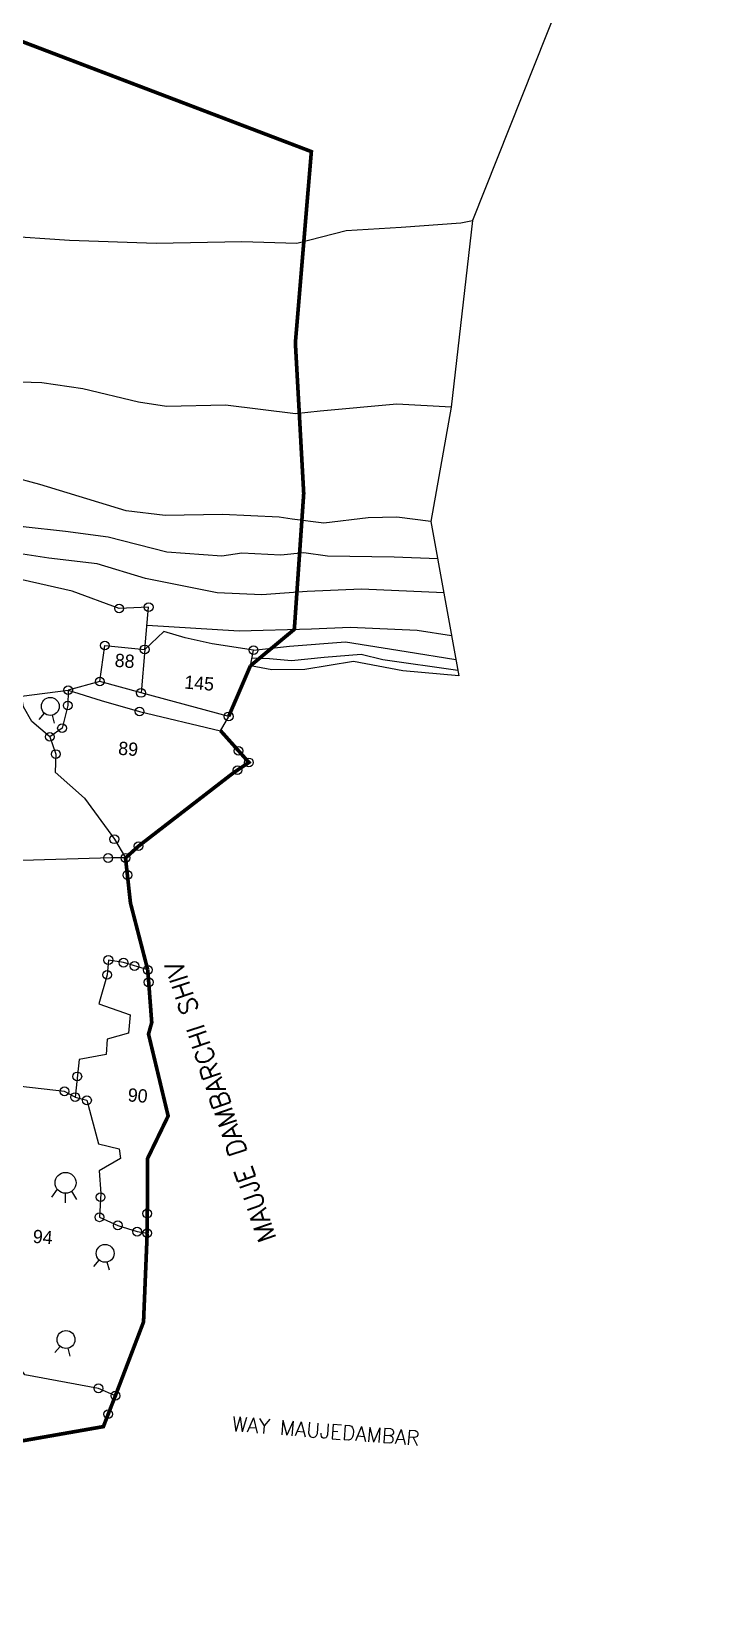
# Model space of a CAD drawing. Header units: metres. Extents: x 293241 to 295390, y 1981182 to 1984334.
# Drawn here: x 294916 to 295388, y 1982426 to 1983506 of the extents above; entities that cross this region are included whole.
import ezdxf

# ---------------------------------------------------------------- set-up
doc = ezdxf.new("R2010")
doc.units = ezdxf.units.M
doc.linetypes.add('DASHDOT', pattern=[1, 0.5, -0.25, 0, -0.25])
for name, color, linetype in [('LINE_WATER', 4, 'Continuous'), ('OFF', 1, 'Continuous'), ('POLY_PARCEL', 6, 'Continuous'), ('POLY_ROAD', 30, 'Continuous'), ('POLY_WATER', 4, 'Continuous'), ('SYM_STONE', 1, 'Continuous'), ('SYM_WELL', 1, 'Continuous'), ('TEXT_MAPOUT', 7, 'Continuous'), ('TEXT_PARCEL', 7, 'Continuous'), ('V_BOUND_LINE', 7, 'Continuous'), ('V_BOUND_STREAM_LINE', 7, 'DASHDOT')]:
    doc.layers.add(name, color=color, linetype=linetype)
doc.styles.get("Standard").update_dxf_attribs({"font": 'simplex.shx'})
doc.styles.add('TEXT_MAP', font='')
doc.styles.get('TEXT_MAP').set_extended_font_data('Kruti Dev 050')

# ---------------------------------------------------------------- blocks, each defined once
blk = doc.blocks.new('MOTWELL')
for points in [[(-1.54, 2.96), (-0.8, 1.55)], [(1.54, 2.96), (0.8, 1.55)]]:
    blk.add_lwpolyline(points)
blk.add_circle((0, 0), 1.74)
blk = doc.blocks.new('STONE')
blk.add_circle((0, 0), 0.851)
blk = doc.blocks.new('3_MOTWELL')
at = {"layer": 'SYM_WELL'}
for points in [[(-2.66, 0.37), (-1.36, 0.39)], [(-2.19, -1.6), (-1.15, -0.82)], [(-0.93, -2.55), (-0.44, -1.35)]]:
    blk.add_lwpolyline(points, dxfattribs=at)
blk.add_circle((0, 0), 1.42, dxfattribs=at)

msp = doc.modelspace()

# ---------------------------------------------------------------- linework, layer by layer
at = {"layer": 'LINE_WATER'}
for points in [[(294595.9, 1983413.3), (294636.1, 1983405.1), (294708.4, 1983380.7), (294732.4, 1983371.9), (294772.6, 1983375.3), (294807.8, 1983375.6), (294833.7, 1983368.4), (294856.4, 1983365.3), (294895.1, 1983367.1), (294942.3, 1983363.8), (295001.3, 1983361.8), (295059.7, 1983363), (295097.3, 1983361.8), (295131, 1983370.5), (295168.5, 1983372.8), (295209.1, 1983375.8), (295217.1, 1983377.3)], [(295202.6, 1983250), (295165.6, 1983252), (295113.2, 1983247.2), (295096.4, 1983245.4), (295048.7, 1983251.4), (295008.4, 1983250.5), (294989.3, 1983253.3), (294951.2, 1983262.5), (294923.2, 1983266.5), (294901.8, 1983267.3), (294868, 1983276.1), (294830.9, 1983275.4), (294786.3, 1983270), (294761.3, 1983272), (294744.1, 1983276), (294713.8, 1983289), (294674.2, 1983302.3), (294627.4, 1983315.3), (294598.1, 1983323.8), (294592.5, 1983328.6)], [(295197.6, 1983123.2), (295141.4, 1983125.9), (295104.3, 1983124.2), (295073.5, 1983121.9), (295043, 1983123.4), (294994.1, 1983133.1), (294961.1, 1983143.1), (294928, 1983146.9), (294904.5, 1983150.6), (294869.7, 1983157.1), (294831.9, 1983164.4), (294808.2, 1983158.1), (294789.9, 1983152.7), (294761.3, 1983162.4), (294723.1, 1983177.5), (294700.3, 1983186.1), (294676.9, 1983191), (294626.7, 1983199.6), (294579.2, 1983210.8), (294564.3, 1983216.3), (294547.4, 1983233.1), (294512.2, 1983262.9), (294472.1, 1983289.4), (294448.3, 1983305.2)], [(294598.2, 1983233.1), (294678.6, 1983211.7), (294759.3, 1983185.2), (294780.2, 1983180.1), (294796.8, 1983179.1), (294815.9, 1983183.9), (294829.8, 1983187.9), (294861.6, 1983182.9), (294910.6, 1983168.5), (294939.4, 1983165.4), (294968.6, 1983161.4), (295008.6, 1983151.2), (295046.2, 1983148.5), (295059.7, 1983150.6), (295086.3, 1983149.1), (295102, 1983150.7), (295118.3, 1983148.6), (295163.8, 1983147.9), (295193.4, 1983146.8)], [(295188.8, 1983172), (295165.6, 1983174.9), (295145.9, 1983174.4), (295115.7, 1983170.8), (295094.1, 1983173.6), (295085.2, 1983174.9), (295046.6, 1983176.8), (295007.5, 1983176.1), (294980.8, 1983179.3), (294922, 1983197.3), (294901.7, 1983202.6)], [(294995.1, 1983101.3), (295058, 1983097.3), (295107.3, 1983098.8), (295133.7, 1983099.8), (295179.4, 1983097.8), (295202.8, 1983094.2)], [(295067.8, 1983084.2), (295092.4, 1983086.9), (295130.5, 1983089.8), (295171.9, 1983083.2), (295205.8, 1983077.9)], [(295207.1, 1983070.2), (295155.9, 1983077.6), (295141.2, 1983081.2), (295116, 1983079.1), (295093.6, 1983076.8), (295078.6, 1983078.3), (295066.6, 1983078.7)]]:
    msp.add_lwpolyline(points, dxfattribs=at)
at = {"layer": 'OFF'}
for points in [[(295388.3, 1983837.6), (295376.5, 1983778.1), (295217.1, 1983377.3), (295202.6, 1983250), (295188.8, 1983172), (295207.8, 1983066.6)], [(294962.9, 1983062.8), (294941.3, 1983056.9)], [(295045.3, 1983029.2), (295050.8, 1983039)]]:
    msp.add_lwpolyline(points, dxfattribs=at)
at = {"layer": 'POLY_PARCEL'}
for points in [[(294962.9, 1983062.8), (294962.9, 1983062.8), (294966.3, 1983087.4), (294993.5, 1983084.7)], [(294993.5, 1983084.7), (294991, 1983055)], [(294909.4, 1983052.9), (294941.3, 1983056.9)], [(294928.8, 1983025.1), (294916.5, 1983035.5), (294910.8, 1983045.5), (294909.4, 1983052.9)], [(294941.3, 1983056.9), (294941, 1983046.4), (294937.1, 1983031), (294928.8, 1983025.1)], [(294928.8, 1983025.1), (294932.8, 1983013.3), (294932.5, 1983000.9), (294952.4, 1982983.3), (294972.8, 1982955.2), (294980.4, 1982942.4)], [(294980.4, 1982942.4), (294970.8, 1982942.5), (294864.1, 1982939.4), (294847.1, 1982938.9)], [(294995.6, 1982866), (294979.1, 1982871), (294968.7, 1982872.8), (294967.9, 1982862.7), (294962.1, 1982842.9), (294983.5, 1982835.3), (294982.5, 1982823), (294967.8, 1982818.9), (294967.3, 1982808.4), (294948.7, 1982805), (294946, 1982779.3)], [(294946, 1982779.3), (294938.8, 1982783.2), (294884.9, 1982789.3), (294872, 1982788.5)], [(294946, 1982779.3), (294954.1, 1982777.1)], [(294954.1, 1982777.1), (294961.9, 1982747.5), (294976.1, 1982744.1), (294976.9, 1982737.5), (294962.4, 1982729.1), (294963.5, 1982713.6), (294962.6, 1982697.3), (294975.1, 1982691.8), (294988.4, 1982687.5), (294995.2, 1982686.5)], [(294973.5, 1982575.6), (294961.9, 1982580.6), (294911.7, 1982589.9), (294906.6, 1982597), (294899.9, 1982599.6)]]:
    msp.add_lwpolyline(points, dxfattribs=at)
at = {"layer": 'POLY_ROAD'}
for points in [[(294991, 1983055), (294962.9, 1983062.8)], [(294941.3, 1983056.9), (294963.9, 1983049.9), (294990, 1983042.3), (295045.3, 1983029.2)], [(295050.8, 1983039), (294991, 1983055)]]:
    msp.add_lwpolyline(points, dxfattribs=at)
at = {"layer": 'POLY_WATER'}
for points in [[(294993.5, 1983084.7), (294996.2, 1983113.5), (294976, 1983112.6), (294944, 1983124.5), (294909.8, 1983132.1), (294862, 1983133.7), (294844, 1983125.1)], [(295065.6, 1983073.5), (295067.8, 1983084.2), (295039.6, 1983088.6), (295021, 1983092.6), (295006.5, 1983096.8), (294993.5, 1983084.7)], [(295207.8, 1983066.6), (295169.7, 1983070.1), (295135.9, 1983076.4), (295102.8, 1983070.9), (295080.2, 1983070.8), (295065.6, 1983073.5)]]:
    msp.add_lwpolyline(points, dxfattribs=at)
at = {"layer": 'V_BOUND_LINE', "const_width": 2.51}
for points in [[(295050.8, 1983039), (295065.6, 1983073.5)], [(294980.4, 1982942.4), (294989.3, 1982950.5), (295054.3, 1983000.7), (295064.6, 1983007.6), (295045.3, 1983029.2)], [(294995.6, 1982866), (294983.8, 1982911.6), (294980.4, 1982942.4)], [(294995.2, 1982686.5), (294995.5, 1982737.5), (295009.5, 1982766.4), (294996.1, 1982822.3), (294998.3, 1982830.2), (294995.6, 1982866)], [(294973.5, 1982575.6), (294992.7, 1982625.9), (294995.2, 1982686.5)], [(294868.3, 1982495.5), (294890, 1982541.3), (294965.3, 1982554.5), (294973.5, 1982575.6)]]:
    msp.add_lwpolyline(points, dxfattribs=at)
at = {"layer": 'V_BOUND_STREAM_LINE', "ltscale": 10, "const_width": 2.51}
msp.add_lwpolyline([(295065.6, 1983073.5), (295095.6, 1983098.4), (295102, 1983191.1), (295096.3, 1983293.8), (295107.2, 1983424.3), (294622.5, 1983608.7), (293879.1, 1983806.2), (293513.9, 1983805), (293475.8, 1983399.6), (293592.8, 1982615.7), (293738.8, 1981900.2), (293677.9, 1981404.9), (293749.3, 1981328.7), (293894.5, 1981295.7)], dxfattribs=at)

# ---------------------------------------------------------------- block references
at = {"layer": 'SYM_STONE', "xscale": 3.516156830935665, "yscale": 3.516156830935665, "zscale": 3.516156830935665, "rotation": 355.5439727877528}
for p in [(294976, 1983112.6), (294996.2, 1983113.5), (294966.3, 1983087.4), (294993.5, 1983084.7), (295067.8, 1983084.2), (294962.9, 1983062.8), (294941.3, 1983056.9), (294991, 1983055), (294941, 1983046.4), (294990, 1983042.3), (295050.8, 1983039), (294937.1, 1983031), (294928.8, 1983025.1), (295057.5, 1983015.5), (294932.8, 1983013.3), (295064.6, 1983007.6), (295056.8, 1983002.3), (294972.8, 1982955.2), (294989.3, 1982950.5), (294968.5, 1982942.4), (294980.4, 1982942.4), (294981.7, 1982930.8), (294968.7, 1982872.8), (294979.1, 1982871), (294986.5, 1982868.7), (294995.6, 1982866), (294967.9, 1982862.7), (294996.2, 1982857.6), (294947.5, 1982793.4), (294938.8, 1982783.2), (294946, 1982779.3), (294954.1, 1982777.1), (294963.4, 1982711), (294962.6, 1982697.3), (294975.1, 1982691.8), (294995.2, 1982699.8), (294988.4, 1982687.5), (294995.2, 1982686.5), (294961.9, 1982580.6), (294973.5, 1982575.6), (294968.6, 1982563)]:
    msp.add_blockref('STONE', p, dxfattribs=at)
at = {"layer": 'SYM_WELL'}
for name, p, xscale, yscale, zscale, rotation in [('MOTWELL', (294929.1, 1983045.8), 3.516156830935665, 3.516156830935665, 3.516156830935665, 166.6706529127025), ('3_MOTWELL', (294939.5, 1982720.8), 5.02308118705095, 5.02308118705095, 5.02308118705095, 54.09299334894244), ('MOTWELL', (294966.5, 1982672.7), 3.516156830935665, 3.516156830935665, 3.516156830935665, 166.6706529127025), ('MOTWELL', (294939.8, 1982613.9), 3.516156830935665, 3.516156830935665, 3.516156830935665, 166.6706529127025)]:
    msp.add_blockref(name, p, dxfattribs=dict(at, xscale=xscale, yscale=yscale, zscale=zscale, rotation=rotation))

# ---------------------------------------------------------------- texts
at = {"layer": 'TEXT_MAPOUT'}
for s, height, rotation, p in [('MAUJE DAMBARCHI SHIV', 12.558, 108.76, (295083.4, 1982683)), ('WAY MAUJEDAMBAR', 10.046, 355.544, (295052.7, 1982551.5))]:
    msp.add_text(s, height=height, rotation=rotation, dxfattribs=at).set_placement(p)
at = {"layer": 'TEXT_PARCEL', "style": 'TEXT_MAP'}
for s, p in [('88', (294972.8, 1983072.9)), ('145', (295020.3, 1983058)), ('89', (294975.2, 1983012.9)), ('90', (294981.7, 1982776.4)), ('94', (294916.9, 1982679.9))]:
    msp.add_text(s, height=9.04, rotation=355.544, dxfattribs=at).set_placement(p)

doc.saveas('drawing.dxf')
